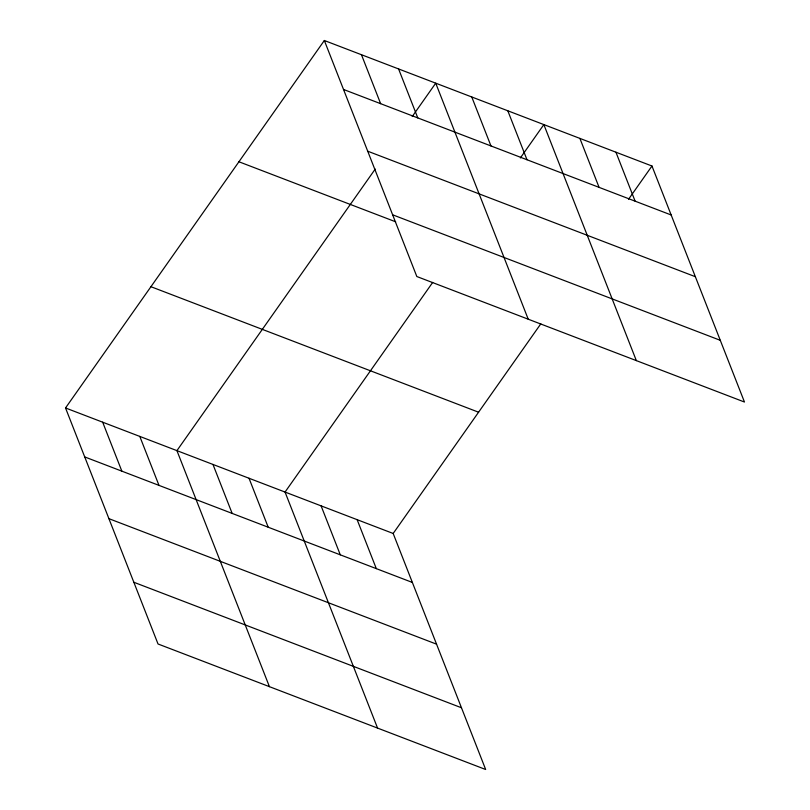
<?xml version="1.0" encoding="UTF-8"?>
<svg xmlns="http://www.w3.org/2000/svg" width="810" height="810" viewBox="0 0 810 810"><rect width="100%" height="100%" fill="white"/><g stroke="black" fill="none" stroke-linecap="round" stroke-linejoin="round"><path stroke-width="1.21" d="M65.529 407.967L393.174 533.476L485.666 769.5L158.031 643.99L65.529 407.967L324.334 40.5L651.969 166.01L744.471 402.033L416.826 276.524L324.334 40.5M375.233 169.067L176.924 450.633L269.426 686.667M412.239 116.518L435.729 83.177L528.221 319.201M432.692 282.417L285.049 492.055L377.551 728.079M520.364 157.94L543.854 124.588L636.346 360.622M393.174 533.476L540.817 323.838M628.489 199.351L651.969 166.01M343.521 89.465L671.156 214.974M367.71 151.197L695.355 276.706M392.637 214.802L720.282 340.311M238.93 161.767L395.665 221.808M150.933 286.7L478.578 412.209M84.716 456.931L412.361 582.441M108.915 518.663L436.55 644.163M133.832 582.258L461.477 707.768M615.934 152.199L635.121 201.163M579.889 138.399L599.076 187.363M507.809 110.788L526.996 159.752M471.764 96.977L490.961 145.942M398.591 68.951L417.788 117.916M361.462 54.726L380.649 103.69M357.129 519.666L376.316 568.63M321.094 505.855L340.281 554.82M249.014 478.244L268.201 527.209M212.969 464.444L232.156 513.408M139.796 436.408L158.983 485.372M102.668 422.182L121.854 471.157"/></g></svg>
